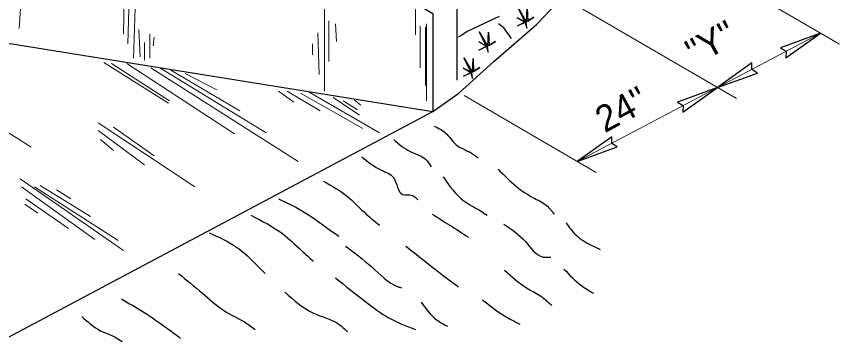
# Model space of a CAD drawing. Extents: x -330 to 40, y -49 to 222.
# Drawn here: x -140.54 to -103.09, y 119.58 to 134.05 of the extents above; entities that cross this region are included whole.
import ezdxf

# ---------------------------------------------------------------- set-up
doc = ezdxf.new("R2010")
doc.units = 0
doc.header["$LTSCALE"] = 0.48
doc.layers.add('1', color=7, linetype='Continuous', lineweight=25)

msp = doc.modelspace()

# ---------------------------------------------------------------- linework, layer by layer
at = {"layer": '1', "lineweight": 13}
for p, q in [((-140.0124, 140.1068), (-140.4122, 133.5069)), ((-111.1277, 137.4632), (-103.0921, 132.7861)), ((-135.6157, 136.2568), (-135.6658, 133.2569)), ((-135.366, 136.2068), (-135.4659, 132.807)), ((-135.1162, 135.1569), (-135.2161, 132.157)), ((-126.5227, 134.6069), (-126.5227, 130.657)), ((-122.3758, 134.4069), (-122.3758, 133.2069)), ((-114.7676, 134.3789), (-107.7822, 130.3132)), ((-126.3228, 133.8569), (-126.3228, 132.007)), ((-126.0231, 133.7069), (-125.9731, 132.907)), ((-121.8762, 133.7069), (-121.8762, 130.2071)), ((-134.9663, 133.4569), (-134.9163, 132.207)), ((-126.8224, 133.3069), (-126.7725, 131.407)), ((-122.176, 133.6069), (-122.176, 131.707)), ((-121.9262, 133.5569), (-121.9262, 130.907)), ((-134.4667, 133.2569), (-134.4667, 132.157)), ((-134.2668, 133.1069), (-134.3167, 132.707)), ((-134.7165, 132.857), (-134.7165, 132.057)), ((-127.0722, 132.807), (-127.0722, 132.307)), ((-133.6173, 130.1071), (-136.5651, 131.957)), ((-133.5673, 130.2071), (-136.2153, 131.907)), ((-130.6196, 128.7071), (-135.5158, 131.907)), ((-139.8626, 128.1071), (-145.3584, 131.557)), ((-127.7218, 127.4572), (-134.4167, 131.707)), ((-129.1707, 128.7571), (-134.017, 131.707)), ((-130.3697, 129.7571), (-133.5173, 131.607)), ((-131.419, 130.707), (-132.8678, 131.457)), ((-127.9216, 130.1571), (-128.6211, 130.657)), ((-126.7225, 129.7571), (-128.2214, 130.657)), ((-124.774, 128.9571), (-127.6218, 130.557)), ((-124.0246, 128.7571), (-127.2222, 130.607)), ((-126.123, 130.3571), (-124.9239, 129.5571)), ((-120.1757, 130.4529), (-114.1591, 126.9509)), ((-125.6733, 130.2071), (-125.0238, 129.8071)), ((-125.1737, 130.2571), (-124.8739, 130.0071)), ((-132.4182, 126.3072), (-136.8148, 129.2071)), ((-134.7165, 127.3072), (-136.8148, 128.8571)), ((-134.2668, 127.7072), (-136.1154, 129.0071)), ((-136.1154, 127.9571), (-136.7149, 128.4571)), ((-135.6658, 123.4072), (-140.3622, 126.6572)), ((-136.9648, 123.9072), (-140.3123, 126.3072)), ((-135.9156, 123.8572), (-139.7127, 126.3072)), ((-137.1646, 124.9573), (-139.4628, 126.3572)), ((-138.0639, 125.7572), (-138.7134, 126.1572)), ((-139.5627, 125.1072), (-140.1623, 125.5072)), ((-138.1638, 124.4072), (-140.1123, 125.7572))]:
    msp.add_line(p, q, dxfattribs=at)
at = {"layer": '1'}
msp.add_line((-142.5672, 133.0902), (-121.5955, 129.7188), dxfattribs=at)
for points in [[(-139.8662, 146.515), (-138.1033, 145.9857), (-120.5005, 135.6188), (-120.5005, 131.1516)], [(-141.9628, 145.3829), (-139.1983, 144.5529), (-121.5955, 134.1859), (-121.5955, 129.7188)], [(-120.4163, 130.5617), (-118.8161, 131.9945), (-116.879, 133.6802), (-115.5314, 135.113), (-114.1838, 136.293), (-113.0889, 136.5458), (-111.3202, 138.1472), (-109.5515, 140.0858), (-108.5408, 140.423), (-106.7722, 142.0244), (-105.8457, 143.2043)], [(-117.3879, 133.8024), (-117.7285, 134.4511), (-117.333, 133.7805), (-117.3001, 134.4291), (-117.2781, 133.8354), (-116.9924, 134.0113), (-117.3989, 133.7695), (-117.322, 133.5166), (-117.355, 133.7914), (-117.7395, 133.6156), (-117.3879, 133.8024), (-117.7505, 133.9893), (-117.3989, 133.7914)], [(-118.5724, 134.0399), (-120.0296, 133.3668), (-120.3199, 133.1731), (-120.4358, 133.1137)], [(-118.0183, 133.0391), (-118.3582, 133.5249), (-118.6009, 133.7192)], [(-119.1457, 132.7031), (-119.4862, 133.3517), (-119.0907, 132.6812), (-119.0578, 133.3297), (-119.0358, 132.7361), (-118.7502, 132.912), (-119.1567, 132.6702), (-119.0797, 132.4172), (-119.1127, 132.6921), (-119.4972, 132.5162), (-119.1457, 132.7031), (-119.5082, 132.89), (-119.1567, 132.6921)], [(-119.8488, 131.5157), (-120.1894, 132.1643), (-119.7939, 131.4938), (-119.761, 132.1423), (-119.739, 131.5487), (-119.4533, 131.7246), (-119.8598, 131.4827), (-119.7829, 131.2298), (-119.8159, 131.5047), (-120.2004, 131.3288), (-119.8488, 131.5157), (-120.2114, 131.7026), (-119.8598, 131.5047)], [(-146.1887, 116.6547), (-121.5955, 129.7188), (-120.4163, 130.5617)]]:
    msp.add_lwpolyline(points, dxfattribs=at)
at = {"layer": '1', "lineweight": 13}
msp.add_lwpolyline([(-115.0234, 127.454), (-108.6466, 130.8162), (-103.9564, 133.2892)], dxfattribs=at)
at = {"layer": '1'}
for points in [[(-103.9564, 133.2892), (-105.7739, 132.6285), (-105.5213, 132.4672), (-105.5283, 132.1627)], [(-108.6466, 130.8162), (-106.8291, 131.4769), (-107.0817, 131.6382), (-107.0747, 131.9427)], [(-108.6466, 130.8162), (-110.4641, 130.1556), (-110.2115, 129.9942), (-110.2185, 129.6898)], [(-115.0234, 127.454), (-113.2059, 128.1147), (-113.4585, 128.276), (-113.4515, 128.5804)]]:
    msp.add_lwpolyline(points, close=True, dxfattribs=at)
for points in [[(-121.5265, 129.0571), (-121.0268, 128.7571), (-120.5272, 128.2071), (-119.8777, 127.8571), (-119.528, 127.6072)], [(-123.3751, 128.4571), (-122.6257, 127.9071), (-121.9262, 127.5572), (-121.6763, 127.2072)], [(-124.824, 127.6572), (-123.9247, 127.0572), (-123.3751, 126.7072), (-122.9753, 125.9572), (-122.5257, 125.9072), (-122.2759, 125.7072)], [(-118.6287, 127.1072), (-117.7793, 126.3072), (-117.0298, 125.8072), (-116.4303, 125.4572), (-116.0806, 125.0572)], [(-121.1268, 126.7572), (-120.1775, 125.6572), (-119.4281, 125.2072), (-119.1282, 125.0072)], [(-126.5727, 126.5572), (-125.4735, 125.8572), (-124.724, 125.1572), (-124.0246, 124.5572)], [(-128.6211, 125.7572), (-127.372, 125.1072), (-126.3727, 124.4072), (-125.8732, 124.0572)], [(-129.8702, 125.0072), (-128.4212, 124.1572), (-127.5719, 123.4072), (-127.0223, 122.9072)], [(-121.6264, 125.0572), (-120.827, 124.5572), (-119.9777, 124.0072)], [(-118.3788, 124.6072), (-117.3796, 123.8072), (-116.5802, 123.1072), (-116.2305, 123.1072)], [(-115.531, 124.6572), (-115.0813, 124.1072), (-114.6817, 123.8072), (-113.9822, 123.4573)], [(-131.7687, 124.2073), (-130.5197, 123.5572), (-129.5703, 122.7073), (-129.2207, 122.3573)], [(-125.5734, 123.6072), (-124.3743, 122.6572), (-123.1752, 121.7573), (-123.0253, 121.7073)], [(-122.8255, 123.6072), (-121.8762, 122.8572), (-120.9769, 122.1573), (-120.4273, 121.7573)], [(-118.3289, 122.5072), (-117.3297, 121.7073), (-116.7301, 121.3573), (-116.1805, 120.9073)], [(-115.6309, 122.5572), (-114.8315, 121.8073), (-114.2819, 121.4573)], [(-133.1677, 122.3573), (-132.0685, 121.4573), (-131.0692, 120.6573), (-130.1699, 120.1573), (-129.6702, 119.8074)], [(-126.0231, 122.1573), (-124.6241, 121.0573), (-123.6248, 120.3573), (-122.3758, 119.8074)], [(-128.3213, 121.5073), (-127.0223, 120.5573), (-125.8732, 120.0573), (-125.4735, 119.7074)], [(-135.7657, 121.2073), (-134.7664, 120.6073), (-133.6672, 119.8573), (-133.0677, 119.4074)], [(-122.126, 121.0573), (-121.4265, 120.2573), (-120.9269, 119.9573)], [(-119.3282, 121.1573), (-118.3788, 120.4573), (-117.6294, 120.0573)], [(-137.5643, 120.4073), (-136.7149, 119.7574), (-135.7157, 119.2074), (-135.5658, 118.9574)]]:
    msp.add_spline(points, degree=3, dxfattribs=at)

# ---------------------------------------------------------------- texts
for s, p in [("''Y''", (-109.6731, 131.7842)), ("24''", (-113.7736, 128.7313))]:
    msp.add_text(s, height=1.2, rotation=28.637, dxfattribs=at).set_placement(p)

doc.saveas('drawing.dxf')
